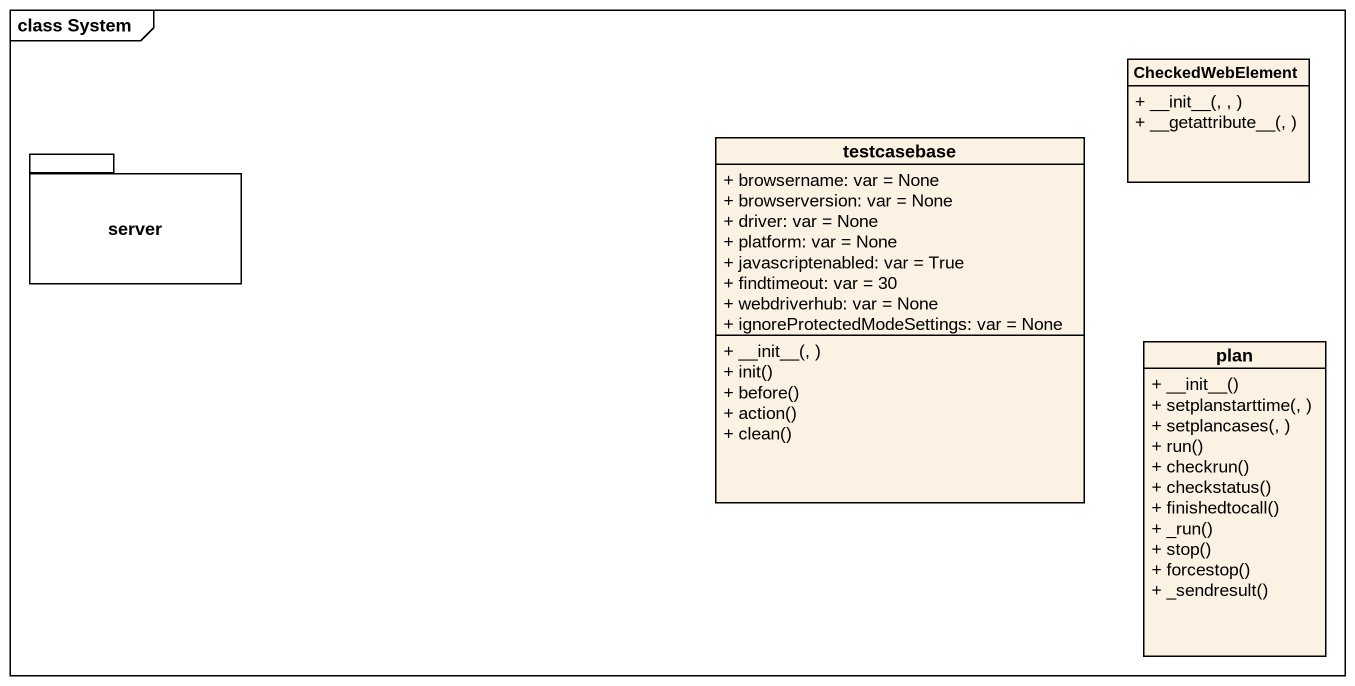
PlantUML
@startuml
mainframe class System
hide circle
hide empty members
skinparam classAttributeIconSize 0
class CheckedWebElement {
  + ~__init~__(, , )
  + ~__getattribute~__(, )
}
package server {
}
class testcasebase {
  + browsername: var = None
  + browserversion: var = None
  + driver: var = None
  + platform: var = None
  + javascriptenabled: var = True
  + findtimeout: var = 30
  + webdriverhub: var = None
  + ignoreProtectedModeSettings: var = None
  + ~__init~__(, )
  + init()
  + before()
  + action()
  + clean()
}
class plan {
  + ~__init~__()
  + setplanstarttime(, )
  + setplancases(, )
  + run()
  + checkrun()
  + checkstatus()
  + finishedtocall()
  + _run()
  + stop()
  + forcestop()
  + _sendresult()
}
@enduml
